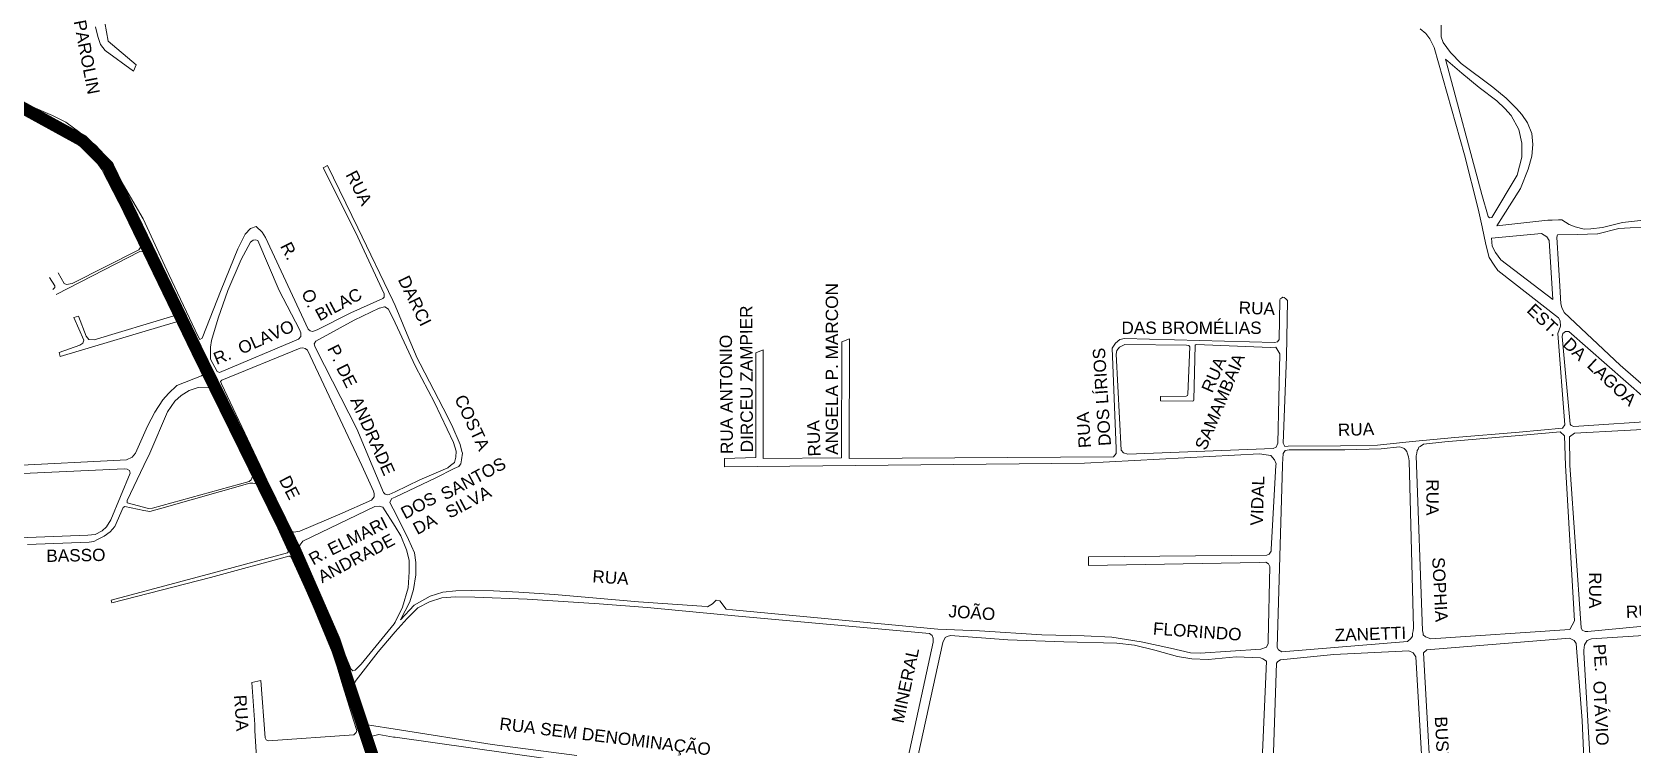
# Model space of a CAD drawing. Header units: millimetres. Extents: x 617885 to 663705, y 7172943 to 7234736.
# Drawn here: x 646306 to 647603, y 7184574 to 7185151 of the extents above; entities that cross this region are included whole.
import ezdxf

# ---------------------------------------------------------------- set-up
doc = ezdxf.new("R2010")
doc.units = ezdxf.units.MM
doc.linetypes.add('CONTINUO', pattern=[0])
doc.layers.add('BAIRROS', color=12, linetype='Continuous')
doc.layers.add('TOP_VIAS 10.000', color=7, linetype='Continuous', lineweight=9)
doc.layers.add('VIAS', color=7, linetype='Continuous', lineweight=5)
doc.styles.add('LDUP', font='LDUP.SHX')

msp = doc.modelspace()

# ---------------------------------------------------------------- linework, layer by layer
at = {"layer": 'BAIRROS', "lineweight": 40, "ltscale": 0.3, "const_width": 10}
for points in [[(646667, 7184246), (646653.5, 7184317.1), (646596.3, 7184521.1), (646551, 7184658), (646518.4, 7184732.6), (646441, 7184890), (646367, 7185043), (646347, 7185063), (646296, 7185091), (646227, 7185126), (646154.7, 7185209.7)], [(646296, 7185091), (646347, 7185063), (646367, 7185043), (646441, 7184890), (646518.4, 7184732.6), (646551, 7184658), (646596.3, 7184521.1), (646653.5, 7184317.1), (646667, 7184246), (645885, 7184194)]]:
    msp.add_lwpolyline(points, dxfattribs=at)
at = {"layer": 'VIAS', "color": 253}
for points in [[(646357.2, 7185155.3), (646359.2, 7185147.5), (646361.2, 7185141), (646365.2, 7185136.2), (646388.2, 7185119.5), (646390.1, 7185124.5), (646367.6, 7185143.7), (646364.8, 7185158.8), (646349.8, 7185233.3), (646350.2, 7185237.5), (646353.2, 7185239.7), (646409.9, 7185251), (646412.3, 7185251), (646414.4, 7185249.6), (646415.5, 7185247.7), (646432.4, 7185171.3), (646438.5, 7185175.4), (646421.5, 7185251.9), (646422.1, 7185254.7), (646426.2, 7185256.7)], [(646197, 7185153), (646208.6, 7185140.3), (646219.1, 7185129.1), (646225.5, 7185123.5), (646239.7, 7185114.4), (646265.6, 7185101.1), (646294.3, 7185086.9), (646330.6, 7185068.1), (646342.2, 7185060.7), (646351.3, 7185053.8), (646356.9, 7185047.4), (646362.5, 7185039.8), (646394.3, 7184977.9), (646393.6, 7184976.3), (646392.5, 7184974.7), (646338.3, 7184947.5), (646333.9, 7184946.6), (646331.8, 7184947.5), (646327.1, 7184956.2)], [(647430.8, 7185153.9), (647435.3, 7185149.9), (647438.6, 7185145.7), (647442.1, 7185138.7), (647466.6, 7185051.8), (647477.9, 7185008), (647481, 7184993.5), (647484.1, 7184979.1), (647486.8, 7184968.4), (647490.7, 7184962.3), (647493.8, 7184958), (647543, 7184919.6), (647544.3, 7184917.1), (647544.4, 7184912.8), (647542.4, 7184907), (647548.1, 7184833), (647546.2, 7184830.2), (647511.1, 7184827), (647458.8, 7184822.8), (647424.3, 7184819.6), (647396.2, 7184816.5), (647366.3, 7184816), (647323.9, 7184815.8), (647321, 7184815.4), (647319.7, 7184818.1), (647322.6, 7184888), (647323.3, 7184933.6), (647322.9, 7184934), (647321.8, 7184935.1), (647320.7, 7184936), (647319.5, 7184936.3), (647318.4, 7184935.6), (647317.4, 7184935.1), (647317.1, 7184934.1), (647316.6, 7184902), (647315.1, 7184900.2), (647312.7, 7184899.8), (647191.3, 7184902.9), (647187.3, 7184902), (647183.9, 7184899.2), (647181.3, 7184895), (647184.5, 7184813.7), (647184.4, 7184809.8), (647182.2, 7184807.1), (646968.1, 7184805.8), (646968.3, 7184902.6), (646962.2, 7184900.3), (646961.8, 7184806.3), (646898.4, 7184805.8), (646898.4, 7184893.6), (646892.3, 7184891.2), (646892.3, 7184806.4), (646867, 7184805.8), (646866.9, 7184798.9), (647158.7, 7184802), (647300.7, 7184809.4), (647306.1, 7184808.7), (647309.8, 7184808.1), (647312.7, 7184804.6), (647314, 7184801.5), (647313.9, 7184800), (647310, 7184732.2)], [(647614.1, 7184999), (647594.9, 7184996.8), (647578.6, 7184992.9), (647569.2, 7184991.7), (647563.6, 7184991.5), (647556.4, 7184993.3), (647551.6, 7184995.2), (647545.5, 7184999.1), (647542.9, 7184999), (647537.8, 7184998.9), (647534.3, 7184998.9), (647492.8, 7184994.1), (647498.1, 7185002.2), (647512, 7185024.5), (647518.4, 7185040.1), (647521.2, 7185050.6), (647522, 7185060.1), (647521.4, 7185069.1), (647517.9, 7185077.5), (647513.1, 7185084.3), (647508.8, 7185089.2), (647500.4, 7185097.7), (647489.6, 7185106.4), (647464.1, 7185125.6), (647455.5, 7185134.6), (647449.5, 7185142.8), (647447.7, 7185147.4), (647447.7, 7185156.8)], [(646495, 7184984.8), (646529.5, 7184910.5), (646495, 7184984.8), (646492.3, 7184989.1), (646487.6, 7184993.7), (646482.9, 7184992.1), (646478.6, 7184987.5), (646472.6, 7184975.5), (646459, 7184942.3), (646443.8, 7184903.2), (646441.7, 7184902.1), (646440.6, 7184904.5), (646416.7, 7184954.7), (646395.8, 7184999.9), (646378.1, 7185030.3), (646370.8, 7185042.7), (646364.2, 7185052), (646357.5, 7185059.3), (646344.5, 7185069.7), (646333.2, 7185078.1), (646322.4, 7185083.7), (646304.9, 7185091.2)], [(647310, 7184732.2), (647310, 7184730.7), (647308.4, 7184728.2), (647306.4, 7184727.3), (647162.1, 7184726.1), (647162, 7184718.9), (647300.2, 7184721.5), (647305.8, 7184721.7), (647308, 7184720.5), (647309, 7184718.1), (647307.6, 7184658.3), (647307.7, 7184655.7), (647306.2, 7184652.9), (647301.6, 7184651.3), (647252.4, 7184647.9), (647244.6, 7184648.4), (647228.4, 7184652.1), (647204.6, 7184657.2), (647181, 7184661), (647158.4, 7184662), (647124.1, 7184662.8), (647073.8, 7184666), (647039.9, 7184667.4), (646873.6, 7184683.1), (646868.4, 7184683.7), (646863.2, 7184690.3), (646860.2, 7184691), (646857.3, 7184688.1), (646853.2, 7184685.6), (646848.7, 7184686.2), (646797.4, 7184689.7), (646729.3, 7184695.5), (646700.3, 7184697.5), (646679.7, 7184698.4), (646661.7, 7184698.7), (646649.4, 7184698.6), (646638.7, 7184697.5), (646628.6, 7184694.2), (646615.5, 7184687), (646604.5, 7184675), (646612, 7184689.5), (646615, 7184699.5), (646617, 7184711.4), (646617, 7184721.4), (646615.9, 7184729.2), (646610.8, 7184740.1), (646600, 7184761.9), (646596.9, 7184768), (646595.7, 7184770.4), (646597.4, 7184773.3), (646600, 7184774.5), (646633.1, 7184790), (646648, 7184797.6), (646651.7, 7184799.1), (646652.3, 7184800), (646653.4, 7184801.5), (646654, 7184804.6), (646654.6, 7184810), (646654.2, 7184811.5), (646652.7, 7184817.1), (646646.1, 7184832.8), (646639, 7184846.5), (646620.4, 7184882.4), (646618, 7184887.1), (646609.9, 7184906.1), (646600, 7184929.6), (646598.2, 7184933.8), (646570, 7184992.6), (646545.2, 7185043.1), (646541.7, 7185041.2), (646568, 7184989), (646591.2, 7184939.2), (646591.2, 7184936.5), (646590, 7184935.2), (646564.2, 7184923.8), (646536.9, 7184909.9), (646533.1, 7184908.7), (646531.2, 7184909), (646529.5, 7184910.5)], [(647574.5, 7184987.6), (647558.2, 7184987.2), (647542.2, 7184986.9), (647541.6, 7184985.1), (647542.9, 7184962.9), (647544, 7184945.3), (647544.8, 7184931), (647545.6, 7184927.9), (647547.4, 7184924), (647592.9, 7184881.4), (647639.4, 7184840.9), (647641.6, 7184839.9), (647645.3, 7184839.7), (647647.2, 7184841.8), (647642.2, 7184913), (647637.5, 7184990), (647637.8, 7184995.5), (647633, 7184995), (647619.1, 7184993.6), (647591.7, 7184992.1), (647574.7, 7184987.7)], [(647535.3, 7184982.2), (647538.2, 7184934.4), (647496.3, 7184966.6), (647491.9, 7184972.6), (647489.2, 7184977.8), (647488.5, 7184984.2), (647529.2, 7184987.9), (647533.4, 7184985.2), (647535.3, 7184982.2)], [(646325.4, 7184938.5), (646393.2, 7184973.5), (646395.8, 7184973.1), (646397.9, 7184972.1), (646422.1, 7184922.5), (646421.7, 7184921.7), (646420.8, 7184921.2), (646356.3, 7184901.7), (646351.9, 7184902.1), (646349.7, 7184904.8), (646343.4, 7184920.9), (646339.7, 7184919.9), (646347.9, 7184901.5), (646347, 7184899), (646344.5, 7184897.6), (646327.9, 7184891.5), (646328.6, 7184888.2), (646422.9, 7184916.3), (646424.4, 7184916), (646425.8, 7184914.6), (646444.7, 7184874.9), (646444.2, 7184873.5), (646443.1, 7184872.6), (646423.1, 7184864.8), (646416.4, 7184858.3), (646411.9, 7184853.3), (646405.4, 7184843.2), (646399.4, 7184831.8), (646389.6, 7184810), (646386.9, 7184806.8), (646382.5, 7184804.7), (646377.2, 7184804.3), (646292.2, 7184800)], [(646322.7, 7184942.5), (646324.3, 7184944.2), (646324.3, 7184944.5), (646324.3, 7184945.7), (646320.1, 7184952.4)], [(646302.1, 7184735.9), (646352.1, 7184738), (646355.8, 7184738.5), (646358.8, 7184740), (646364.4, 7184742.7), (646369.2, 7184746.3), (646372.9, 7184750.6), (646379.7, 7184765.9), (646379.7, 7184765.9), (646381, 7184766.9), (646396.4, 7184763.5), (646401.2, 7184762.7), (646411.1, 7184765.5), (646482.3, 7184785.6), (646484.8, 7184785.7), (646486.4, 7184785.5), (646487.8, 7184784.9), (646489.4, 7184783.6), (646513.4, 7184730.9), (646513.4, 7184729.7), (646512.9, 7184729.3), (646512.8, 7184729.3), (646451.9, 7184712.7), (646369.9, 7184691), (646370.6, 7184688.9), (646450.4, 7184709.2), (646513.9, 7184726.6), (646514.8, 7184726.6), (646515.8, 7184725.8), (646531.3, 7184692), (646550.5, 7184645.8), (646557.9, 7184620.7), (646566.4, 7184593.7), (646569, 7184585.3), (646568.6, 7184583.6), (646566.7, 7184581.9), (646497.1, 7184576.9), (646495.6, 7184577.9), (646494.9, 7184579.3), (646491.3, 7184625.8), (646484, 7184624.3), (646486.3, 7184590.1), (646486.4, 7184585.4), (646488.4, 7184554.9)], [(647010.4, 7184539), (647036.2, 7184657), (647036.2, 7184660.2), (647035.3, 7184662.3), (647033.2, 7184663.8), (646875.3, 7184678.2), (646804.3, 7184685.1), (646765.5, 7184688.1), (646707, 7184691.7), (646664.8, 7184693.5), (646648.8, 7184693.6), (646637.9, 7184692.8), (646627.9, 7184689.5), (646618.6, 7184684.8), (646609.8, 7184676.1), (646600, 7184665.2), (646598.4, 7184663.4), (646586.3, 7184649), (646568.5, 7184626.1), (646567.3, 7184623.9), (646566.3, 7184621.2), (646576.6, 7184590.7), (646579.2, 7184589.6), (646600, 7184586.4), (646678.8, 7184574.1), (646747.3, 7184565.1)], [(647296.6, 7184419.2), (647306.3, 7184641.5), (647303.2, 7184643.5), (647301.3, 7184644.3), (647281.6, 7184644.9), (647258.9, 7184642.9), (647245.8, 7184643.5), (647234.2, 7184645.2), (647215.7, 7184650.5), (647199.4, 7184654.5), (647185, 7184656.1), (647142, 7184657.3), (647096.7, 7184658.9), (647050.2, 7184662.2), (647047.6, 7184661.6), (647045.9, 7184660.6), (647043.9, 7184656.6), (647016.4, 7184530.7)]]:
    msp.add_lwpolyline(points, dxfattribs=at)
for points in [[(647480.8, 7185019.6), (647485.8, 7185001.7), (647487.1, 7185000.8), (647489, 7185001), (647509.4, 7185035.2), (647513.1, 7185049.8), (647513.1, 7185061.2), (647510.7, 7185072.2), (647504.6, 7185083.7), (647499.5, 7185089.3), (647492.9, 7185095.5), (647478.5, 7185106.2), (647464.6, 7185117.8), (647451.3, 7185129.3)], [(646455.9, 7184876.3), (646457.8, 7184875.3), (646521.8, 7184902.3), (646523.6, 7184904.6), (646523.6, 7184907.5), (646522.5, 7184910.1), (646506.2, 7184941.8), (646488.8, 7184982.2), (646487, 7184982.9), (646485, 7184982.6), (646483, 7184981), (646475.3, 7184966.8), (646464.6, 7184941.7), (646456.6, 7184919.3), (646451.2, 7184901.4), (646450.4, 7184896), (646450.5, 7184888.6), (646450.5, 7184886.2)], [(646592, 7184776.9), (646593.7, 7184776.4), (646595.2, 7184776.6), (646600, 7184778.8), (646620.2, 7184788.3), (646642.7, 7184798.1), (646645.1, 7184800), (646648.3, 7184802.5), (646649.4, 7184806.7), (646649.5, 7184811.6), (646647.3, 7184818.7), (646631.9, 7184851.2), (646616.6, 7184880.3), (646600, 7184915.6), (646594.7, 7184926.8), (646591.7, 7184928.6), (646591.5, 7184928.6), (646587.3, 7184927.6), (646587.2, 7184927.6), (646566.9, 7184917.8), (646566.9, 7184917.7), (646535.8, 7184900.7), (646534.6, 7184898.7), (646534.9, 7184896.7), (646536.5, 7184893.6), (646569, 7184829.8), (646581.4, 7184800), (646590.6, 7184778.1)], [(647628.6, 7184836.6), (647629, 7184838.9), (647628.2, 7184841.2), (647551.3, 7184908.7), (647548.5, 7184908.7), (647546.4, 7184906.9), (647545.9, 7184904.5), (647552.3, 7184833.4), (647553.1, 7184832.4), (647555.2, 7184831.7)], [(646458.6, 7184868), (646459.7, 7184869.2), (646523.2, 7184895.2), (646525.3, 7184895.4), (646527.1, 7184894.8), (646529, 7184893.5), (646573, 7184800), (646582.7, 7184779.3), (646583, 7184777.4), (646583, 7184774.6), (646580.9, 7184772), (646555.3, 7184760.7), (646522.9, 7184746.7), (646518.1, 7184746), (646516, 7184747.2), (646514.6, 7184748.9), (646490.6, 7184800), (646482.8, 7184816.6), (646459.4, 7184866.3)], [(646396.4, 7184800), (646401.2, 7184810.1), (646415.7, 7184843.5), (646421.5, 7184852.1), (646426.6, 7184856.7), (646433.3, 7184860.7), (646440.6, 7184863.2), (646449.3, 7184863), (646450.5, 7184863), (646451.7, 7184862.6), (646453.2, 7184861.2), (646481.1, 7184800), (646484.8, 7184791.9), (646484.1, 7184789.9), (646483.3, 7184788.4), (646481.8, 7184787.1), (646403.4, 7184765.4), (646400.2, 7184765.1), (646383, 7184769.7), (646383, 7184771.6)], [(647643.8, 7184830.7), (647636.4, 7184830.5), (647556, 7184826.3), (647551.7, 7184823.3), (647552, 7184800.4), (647561.2, 7184668.4), (647562.1, 7184666.7), (647564.4, 7184665.5), (647566.8, 7184665.5), (647654.6, 7184673.8), (647656.9, 7184674.5), (647657.8, 7184676.7), (647649.7, 7184800), (647648, 7184826), (647645.9, 7184829.3)], [(646356.9, 7184744.2), (646362.6, 7184747.1), (646366.3, 7184750.4), (646369.6, 7184756), (646385.3, 7184793.9), (646384.7, 7184796), (646383, 7184797), (646380.8, 7184797.3), (646280.8, 7184792.7), (646276.6, 7184790.5), (646275.1, 7184787.8), (646274.7, 7184784), (646276.3, 7184743.9), (646277, 7184742.4), (646278.8, 7184741.2), (646281.4, 7184741), (646351.1, 7184743.6)], [(646567.7, 7184634.3), (646572.6, 7184639.2), (646599.3, 7184671.8), (646600, 7184673.2), (646606, 7184685.3), (646610.6, 7184700.9), (646611.6, 7184714), (646611.5, 7184723.4), (646609.3, 7184731.7), (646604.6, 7184743), (646600, 7184750.5), (646590.2, 7184766.4), (646587.2, 7184767.2), (646583.6, 7184766.9), (646525.4, 7184738.7), (646523, 7184735.4), (646522.4, 7184732.2), (646546.1, 7184679.9), (646564.3, 7184635.2), (646565.9, 7184633.8)], [(647563.5, 7184502.4), (647565.4, 7184503.6), (647566, 7184507.2), (647562.2, 7184593.4), (647557.3, 7184655.9), (647555.7, 7184658.3), (647551.9, 7184660.1), (647436.1, 7184650.8), (647433.6, 7184648.2), (647441.8, 7184499.1), (647444.4, 7184495.1), (647452.2, 7184492.5)], [(647569.6, 7184659.6), (647566.1, 7184658.3), (647563.9, 7184654.7), (647563.3, 7184650.5), (647563.3, 7184648.5), (647568.7, 7184561.1), (647572, 7184507.4), (647573.6, 7184505.5), (647576.9, 7184505.1), (647576.9, 7184505.1), (647665.7, 7184509.2), (647667.6, 7184509.7), (647668.5, 7184511), (647658.7, 7184663), (647657.4, 7184664.6), (647656.4, 7184665), (647654.2, 7184665.1)], [(647434.2, 7184498.7), (647435.2, 7184510.2), (647431.5, 7184570.7), (647427.3, 7184645), (647425.2, 7184648.2), (647421.6, 7184649.9), (647360.9, 7184646.8), (647317.6, 7184642.6), (647315.4, 7184641.3), (647314.3, 7184639.9), (647311.2, 7184543.9), (647309.3, 7184490.9), (647310, 7184488.8), (647310.7, 7184488.2), (647312.9, 7184487.1), (647313.1, 7184487.2), (647371.9, 7184488.6), (647398.2, 7184489.8), (647431.8, 7184493)], [(646917.5, 7184536), (646724.1, 7184562.4), (646600, 7184579.9), (646598.8, 7184580), (646586.8, 7184582), (646581.5, 7184580.7), (646580.7, 7184578.5), (646581.6, 7184574.3), (646598.9, 7184528.4), (646600, 7184528.2), (646604.8, 7184527.2), (646666.7, 7184515.2), (646888.5, 7184463.6), (646933.9, 7184454), (646959.9, 7184448.5), (646989.3, 7184444.1), (646991.7, 7184444.7), (647002.9, 7184493.1), (647006.3, 7184517.7), (647004.9, 7184520.9), (647001.8, 7184523.4)]]:
    msp.add_lwpolyline(points, close=True, dxfattribs=at)
at = {"layer": 'VIAS', "color": 253, "linetype": 'CONTINUO', "ltscale": 0.3}
msp.add_lwpolyline([(647191.4, 7184898.1), (647241.3, 7184897.6), (647243.3, 7184897.2), (647244.1, 7184896.2), (647242.5, 7184857.7), (647242.2, 7184856.8), (647241.2, 7184856.2), (647220.4, 7184856), (647220.3, 7184852.5), (647246.4, 7184852.1), (647247.1, 7184852.3), (647247.5, 7184853.2), (647248.5, 7184897.4), (647248.7, 7184897.8), (647249.3, 7184898), (647309.4, 7184895.7), (647313.9, 7184895.9), (647317.2, 7184890.6), (647315.5, 7184818.1), (647314.1, 7184815), (647311.7, 7184813.8), (647194, 7184809.2), (647190.4, 7184810.3), (647188.4, 7184812.5), (647184.4, 7184890.2), (647184.9, 7184893.3), (647187, 7184896), (647191.4, 7184898.1)], dxfattribs=at)
at = {"layer": 'VIAS', "color": 253, "ltscale": 0.3}
for points in [[(647433.5, 7184817.2), (647430.9, 7184815.5), (647429.8, 7184814.8), (647429.1, 7184813.3), (647428.4, 7184812.2), (647428, 7184810.1), (647427.6, 7184807.9), (647432.8, 7184666.4), (647433.1, 7184663.9), (647433.1, 7184662.8), (647435, 7184661.3), (647439.5, 7184659.6), (647552.1, 7184667.3), (647556, 7184674.1), (647548.6, 7184800.1), (647547.8, 7184824.1), (647544.2, 7184827.2), (647517.3, 7184825), (647450.9, 7184819.1), (647433.5, 7184817.2)], [(647414, 7184815.1), (647399.2, 7184813.5), (647369.8, 7184812.8), (647324.7, 7184812.8), (647321.4, 7184812.2), (647319.7, 7184809.8), (647319.2, 7184801.2), (647319.2, 7184800), (647315, 7184652.7), (647316, 7184650.6), (647318.8, 7184649.1), (647420.6, 7184657.5), (647423.3, 7184659.8), (647424.7, 7184661.7), (647424.7, 7184663.9), (647425.1, 7184666.1), (647425.4, 7184668.6), (647421.8, 7184803.8), (647421.4, 7184807.1), (647420.3, 7184810.4), (647420, 7184811.5), (647418.9, 7184812.6), (647417.8, 7184813.7), (647415.9, 7184814.6), (647414, 7184815.1)]]:
    msp.add_lwpolyline(points, dxfattribs=at)

# ---------------------------------------------------------------- texts
at = {"layer": 'TOP_VIAS 10.000', "color": 251, "style": 'LDUP', "width": 1.04}
for s, rotation, p in [('PAROLIN', 281, (646339.5, 7185159.9)), ('RUA', 297, (646559.7, 7185035.7)), ('R.', 297, (646506.7, 7184977.8)), ('O.', 294, (646523.9, 7184940.2)), ('BILAC', 28, (646538.8, 7184916.7)), ('DARCI', 296, (646602.1, 7184950.7)), ('ANGELA P. MARCON', 89.9902, (646959, 7184808.7)), ('DIRCEU ZAMPIER', 90.2673, (646890.1, 7184810.7)), ('RUA', 358, (647283.6, 7184923)), ('EST.', 316.7578, (647516.5, 7184924.9)), ('OLAVO', 24.1244, (646475.6, 7184889.8)), ('RUA ANTONIO', 90.4995, (646873.9, 7184809.4)), ('DA', 316.7578, (647545.6, 7184897.4)), ('R.', 22, (646455.4, 7184881.4)), ('P.', 297, (646544.8, 7184894.8)), ('DOS LÍRIOS', 93.6087, (647180.3, 7184816.2)), ('DE', 297, (646552.1, 7184879.1)), ('SAMAMBAIA', 67.3058, (647257.1, 7184811.7)), ('RUA', 66.7207, (647262.3, 7184858.2)), ('LAGOA', 316.7578, (647565.3, 7184880.2)), ('ANDRADE', 294, (646563.6, 7184853)), ('COSTA', 295, (646647.9, 7184854.4)), ('RUA', 93.6087, (647164.1, 7184814.5)), ('RUA', 92.0453, (646944.9, 7184807.5)), ('RUA', 2, (647364.3, 7184823.8)), ('SANTOS', 28, (646640.5, 7184771.6)), ('DE', 297, (646505.7, 7184788.5)), ('VIDAL', 88, (647303.2, 7184751.2)), ('RUA', 270, (647435.9, 7184788.9)), ('DOS', 28, (646608.1, 7184756.2)), ('SILVA', 28, (646644.3, 7184756.8)), ('ELMARI', 26.597, (646548.7, 7184726.9)), ('DA', 28, (646618, 7184743.6)), ('ANDRADE', 28, (646540.9, 7184704.6)), ('BASSO', 1, (646317.5, 7184721.9)), ('R.', 29, (646533.7, 7184718.9)), ('SOPHIA', 273, (647440.5, 7184725.5)), ('RUA', 356, (646759.7, 7184705.4)), ('RUA', 270, (647567.7, 7184713.6)), ('JOÃO', 356, (647048.3, 7184677.2)), ('RUA', 2, (647597.7, 7184676.4)), ('FLORINDO', 356, (647214, 7184663.1)), ('ZANETTI', 2, (647361.7, 7184657.6)), ('MINERAL', 78, (647012, 7184590.7)), ('PE.', 274, (647571, 7184655.1)), ('OTÁVIO', 273, (647571, 7184625.3)), ('RUA', 274, (646469.5, 7184613.9)), ('RUA SEM DENOMINAÇÃO', 353, (646684.2, 7184586.1)), ('BUSMEYER', 273, (647442.6, 7184596.5))]:
    msp.add_text(s, height=10, rotation=rotation, dxfattribs=at).set_placement(p)
msp.add_text('DAS BROMÉLIAS', height=10, dxfattribs=at).set_placement((647188.7, 7184906.6))

doc.saveas('drawing.dxf')
